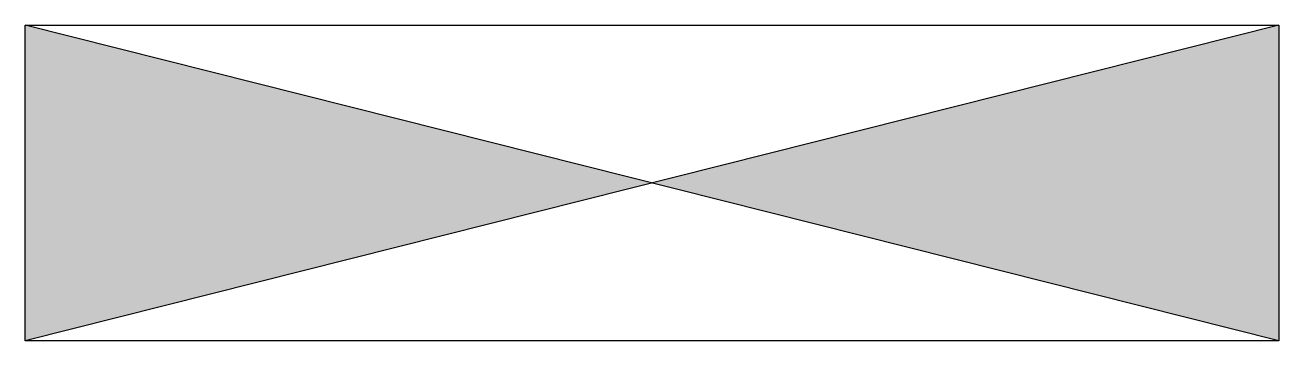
# Model space of a CAD drawing. Header units: millimetres. Extents: x 0 to 3.97, y 0 to 1.
import ezdxf

# ---------------------------------------------------------------- set-up
doc = ezdxf.new("R2010")
doc.units = ezdxf.units.MM
doc.layers.get('0').update_dxf_attribs({"color": 252})

msp = doc.modelspace()

# ---------------------------------------------------------------- hatches: boundary and pattern name
h = msp.add_hatch(color=256)
h.paths.add_polyline_path([(1.9872, 0.5), (3.9744, 0), (3.9744, 1)])
h.paths.add_polyline_path([(0, 1), (0, 0), (1.9872, 0.5)])

# ---------------------------------------------------------------- linework, layer by layer
for p, q in [((0, 0), (0, 1)), ((0, 1), (3.9744, 1)), ((3.9744, 1), (0, 0)), ((3.9744, 0), (0, 1)), ((3.9744, 1), (3.9744, 0)), ((3.9744, 0), (0, 0))]:
    msp.add_line(p, q)

doc.saveas('drawing.dxf')
